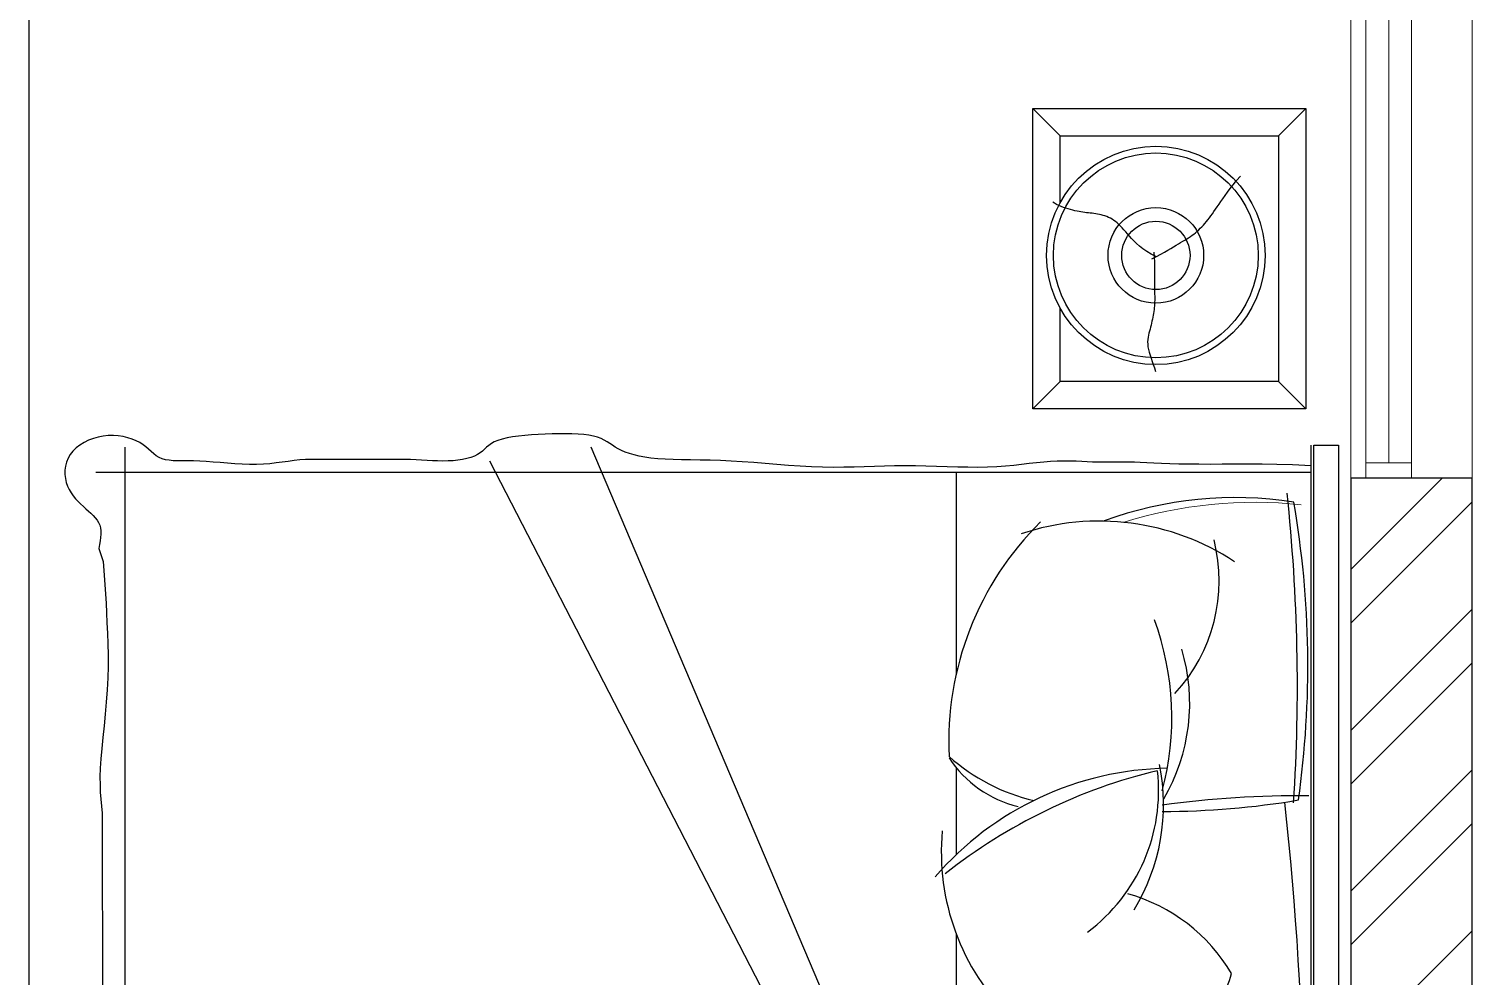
# Model space of a CAD drawing. Header units: millimetres. Extents: x 1605 to 1638, y 1273 to 1481.
# Drawn here: x 1630.857 to 1633.236, y 1416.769 to 1418.331 of the extents above; entities that cross this region are included whole.
import ezdxf

# ---------------------------------------------------------------- set-up
doc = ezdxf.new("R2010")
doc.units = ezdxf.units.MM
doc.layers.add('Ha-Muros 0.20', color=7, linetype='Continuous', true_color=0x8c8c8c)
doc.layers.add('Mu-0.20', color=5, linetype='Continuous')
doc.layers.add('Plump', color=7, linetype='Continuous')
for name, color, linetype, lineweight in [('muro bajo', 123, 'Continuous', 9), ('PERSONAS', 1, 'Continuous', 0), ('Ventanas', 3, 'Continuous', 13)]:
    doc.layers.add(name, color=color, linetype=linetype, lineweight=lineweight)

# ---------------------------------------------------------------- blocks, each defined once
blk = doc.blocks.new('A$Cec5ab6e8')
at = {"color": 9, "true_color": 0xc7c8ca}
for p, q in [((29.1146, 17.4095, 0), (29.1146, 17.9045, 0)), ((29.1146, 17.9045, 0), (29.5646, 17.9045, 0)), ((29.1146, 17.9045, 0), (29.1596, 17.8595, 0)), ((29.5646, 17.9045, 0), (29.5196, 17.8595, 0)), ((29.5646, 17.9045, 0), (29.5646, 17.4095, 0)), ((29.1596, 17.7492, 0), (29.1596, 17.8595, 0)), ((29.1596, 17.8595, 0), (29.5196, 17.8595, 0)), ((29.5196, 17.8595, 0), (29.5196, 17.4545, 0)), ((29.4396, 17.7723, 0), (29.4447, 17.7787, 0)), ((29.4447, 17.7787, 0), (29.4503, 17.7856, 0)), ((29.4503, 17.7856, 0), (29.4567, 17.793, 0)), ((29.1503, 17.7481, 0), (29.1474, 17.7501, 0)), ((29.4214, 17.7464, 0), (29.4244, 17.7509, 0)), ((29.4244, 17.7509, 0), (29.4276, 17.7557, 0)), ((29.4276, 17.7557, 0), (29.4312, 17.7608, 0)), ((29.4312, 17.7608, 0), (29.4352, 17.7663, 0)), ((29.4352, 17.7663, 0), (29.4396, 17.7723, 0)), ((29.1536, 17.7462, 0), (29.1503, 17.7481, 0)), ((29.1571, 17.7444, 0), (29.1536, 17.7462, 0)), ((29.1609, 17.7428, 0), (29.1571, 17.7444, 0)), ((29.1649, 17.7413, 0), (29.1609, 17.7428, 0)), ((29.1689, 17.74, 0), (29.1649, 17.7413, 0)), ((29.1729, 17.7388, 0), (29.1689, 17.74, 0)), ((29.1767, 17.7377, 0), (29.1729, 17.7388, 0)), ((29.1804, 17.7367, 0), (29.1767, 17.7377, 0)), ((29.1839, 17.7359, 0), (29.1804, 17.7367, 0)), ((29.1873, 17.7352, 0), (29.1839, 17.7359, 0)), ((29.1906, 17.7345, 0), (29.1873, 17.7352, 0)), ((29.1938, 17.734, 0), (29.1906, 17.7345, 0)), ((29.1969, 17.7335, 0), (29.1938, 17.734, 0)), ((29.1999, 17.733, 0), (29.1969, 17.7335, 0)), ((29.203, 17.7326, 0), (29.1999, 17.733, 0)), ((29.206, 17.7323, 0), (29.203, 17.7326, 0)), ((29.209, 17.7319, 0), (29.206, 17.7323, 0)), ((29.212, 17.7316, 0), (29.209, 17.7319, 0)), ((29.2151, 17.7312, 0), (29.212, 17.7316, 0)), ((29.2181, 17.7307, 0), (29.2151, 17.7312, 0)), ((29.2211, 17.7302, 0), (29.2181, 17.7307, 0)), ((29.2242, 17.7296, 0), (29.2211, 17.7302, 0)), ((29.2272, 17.7289, 0), (29.2242, 17.7296, 0)), ((29.2302, 17.7281, 0), (29.2272, 17.7289, 0)), ((29.2332, 17.7272, 0), (29.2302, 17.7281, 0)), ((29.2362, 17.7261, 0), (29.2332, 17.7272, 0)), ((29.2392, 17.7248, 0), (29.2362, 17.7261, 0)), ((29.4054, 17.7241, 0), (29.4079, 17.7274, 0)), ((29.4079, 17.7274, 0), (29.4105, 17.7308, 0)), ((29.4105, 17.7308, 0), (29.413, 17.7344, 0)), ((29.413, 17.7344, 0), (29.4157, 17.7382, 0)), ((29.4157, 17.7382, 0), (29.4185, 17.7422, 0)), ((29.4185, 17.7422, 0), (29.4214, 17.7464, 0)), ((29.2422, 17.7233, 0), (29.2392, 17.7248, 0)), ((29.2451, 17.7217, 0), (29.2422, 17.7233, 0)), ((29.2479, 17.7199, 0), (29.2451, 17.7217, 0)), ((29.2507, 17.7179, 0), (29.2479, 17.7199, 0)), ((29.2535, 17.7156, 0), (29.2507, 17.7179, 0)), ((29.2562, 17.7131, 0), (29.2535, 17.7156, 0)), ((29.2589, 17.7104, 0), (29.2562, 17.7131, 0)), ((29.2617, 17.7076, 0), (29.2589, 17.7104, 0)), ((29.2645, 17.7045, 0), (29.2617, 17.7076, 0)), ((29.2675, 17.7012, 0), (29.2645, 17.7045, 0)), ((29.3852, 17.7019, 0), (29.3878, 17.7043, 0)), ((29.3878, 17.7043, 0), (29.3904, 17.7069, 0)), ((29.3904, 17.7069, 0), (29.393, 17.7095, 0)), ((29.393, 17.7095, 0), (29.3955, 17.7122, 0)), ((29.3955, 17.7122, 0), (29.398, 17.715, 0)), ((29.398, 17.715, 0), (29.4005, 17.718, 0)), ((29.4005, 17.718, 0), (29.403, 17.721, 0)), ((29.403, 17.721, 0), (29.4054, 17.7241, 0)), ((29.2705, 17.6977, 0), (29.2675, 17.7012, 0)), ((29.2738, 17.694, 0), (29.2705, 17.6977, 0)), ((29.2772, 17.6901, 0), (29.2738, 17.694, 0)), ((29.281, 17.6861, 0), (29.2772, 17.6901, 0)), ((29.2853, 17.6819, 0), (29.281, 17.6861, 0)), ((29.2902, 17.6776, 0), (29.2853, 17.6819, 0)), ((29.3465, 17.6764, 0), (29.3506, 17.6789, 0)), ((29.3506, 17.6789, 0), (29.3544, 17.6813, 0)), ((29.3544, 17.6813, 0), (29.3581, 17.6835, 0)), ((29.3581, 17.6835, 0), (29.3615, 17.6856, 0)), ((29.3615, 17.6856, 0), (29.3648, 17.6875, 0)), ((29.3648, 17.6875, 0), (29.368, 17.6895, 0)), ((29.368, 17.6895, 0), (29.3711, 17.6914, 0)), ((29.3711, 17.6914, 0), (29.3741, 17.6934, 0)), ((29.3741, 17.6934, 0), (29.3769, 17.6954, 0)), ((29.3769, 17.6954, 0), (29.3797, 17.6974, 0)), ((29.3797, 17.6974, 0), (29.3825, 17.6996, 0)), ((29.3825, 17.6996, 0), (29.3852, 17.7019, 0)), ((29.2957, 17.6732, 0), (29.2902, 17.6776, 0)), ((29.3021, 17.6687, 0), (29.2957, 17.6732, 0)), ((29.3095, 17.6642, 0), (29.3021, 17.6687, 0)), ((29.318, 17.6597, 0), (29.3095, 17.6642, 0)), ((29.3103, 17.6567, 0), (29.3182, 17.6606, 0)), ((29.314, 17.6677, 0), (29.3146, 17.6592, 0)), ((29.3146, 17.6592, 0), (29.315, 17.6517, 0)), ((29.3182, 17.6606, 0), (29.3253, 17.6643, 0)), ((29.3253, 17.6643, 0), (29.3315, 17.6677, 0)), ((29.3315, 17.6677, 0), (29.3371, 17.6708, 0)), ((29.3371, 17.6708, 0), (29.342, 17.6737, 0)), ((29.342, 17.6737, 0), (29.3465, 17.6764, 0)), ((29.315, 17.6517, 0), (29.3152, 17.6451, 0)), ((29.3152, 17.6339, 0), (29.315, 17.6292, 0)), ((29.3152, 17.6451, 0), (29.3152, 17.6392, 0)), ((29.3152, 17.6392, 0), (29.3152, 17.6339, 0)), ((29.3149, 17.6248, 0), (29.3148, 17.6207, 0)), ((29.3148, 17.6207, 0), (29.3148, 17.6167, 0)), ((29.3148, 17.6167, 0), (29.3148, 17.6128, 0)), ((29.3148, 17.6128, 0), (29.3149, 17.6091, 0)), ((29.315, 17.6292, 0), (29.3149, 17.6248, 0)), ((29.3149, 17.6091, 0), (29.315, 17.6055, 0)), ((29.315, 17.6055, 0), (29.3151, 17.6019, 0)), ((29.3152, 17.5853, 0), (29.315, 17.5822, 0)), ((29.3151, 17.6019, 0), (29.3152, 17.5985, 0)), ((29.3152, 17.5985, 0), (29.3153, 17.5951, 0)), ((29.3153, 17.5885, 0), (29.3152, 17.5853, 0)), ((29.3153, 17.5951, 0), (29.3153, 17.5918, 0)), ((29.3153, 17.5918, 0), (29.3153, 17.5885, 0)), ((29.1596, 17.4545, 0), (29.1596, 17.5752, 0)), ((29.3122, 17.5602, 0), (29.3115, 17.557, 0)), ((29.3128, 17.5634, 0), (29.3122, 17.5602, 0)), ((29.3133, 17.5665, 0), (29.3128, 17.5634, 0)), ((29.3138, 17.5697, 0), (29.3133, 17.5665, 0)), ((29.3142, 17.5728, 0), (29.3138, 17.5697, 0)), ((29.3145, 17.5759, 0), (29.3142, 17.5728, 0)), ((29.3148, 17.579, 0), (29.3145, 17.5759, 0)), ((29.315, 17.5822, 0), (29.3148, 17.579, 0)), ((29.3067, 17.5374, 0), (29.3058, 17.534, 0)), ((29.3076, 17.5406, 0), (29.3067, 17.5374, 0)), ((29.3084, 17.5439, 0), (29.3076, 17.5406, 0)), ((29.3093, 17.5472, 0), (29.3084, 17.5439, 0)), ((29.3101, 17.5505, 0), (29.3093, 17.5472, 0)), ((29.3108, 17.5537, 0), (29.3101, 17.5505, 0)), ((29.3115, 17.557, 0), (29.3108, 17.5537, 0)), ((29.3039, 17.5236, 0), (29.3037, 17.5198, 0)), ((29.3037, 17.5198, 0), (29.3038, 17.5159, 0)), ((29.3038, 17.5159, 0), (29.3042, 17.5117, 0)), ((29.3044, 17.5272, 0), (29.3039, 17.5236, 0)), ((29.3042, 17.5117, 0), (29.305, 17.5073, 0)), ((29.305, 17.5307, 0), (29.3044, 17.5272, 0)), ((29.3058, 17.534, 0), (29.305, 17.5307, 0)), ((29.305, 17.5073, 0), (29.3062, 17.5027, 0)), ((29.3062, 17.5027, 0), (29.3077, 17.4978, 0)), ((29.3077, 17.4978, 0), (29.3093, 17.4928, 0)), ((29.3093, 17.4928, 0), (29.3111, 17.4875, 0)), ((29.3111, 17.4875, 0), (29.313, 17.4821, 0)), ((29.313, 17.4821, 0), (29.3148, 17.4766, 0)), ((29.3148, 17.4766, 0), (29.3166, 17.471, 0)), ((29.1596, 17.4545, 0), (29.1146, 17.4095, 0)), ((29.5196, 17.4545, 0), (29.1596, 17.4545, 0)), ((29.5646, 17.4095, 0), (29.5196, 17.4545, 0)), ((29.5646, 17.4095, 0), (29.1146, 17.4095, 0)), ((27.5436, 17.3496, 0), (27.5374, 17.3449, 0)), ((27.5504, 17.3539, 0), (27.5436, 17.3496, 0)), ((27.5578, 17.3575, 0), (27.5504, 17.3539, 0)), ((27.5656, 17.3604, 0), (27.5578, 17.3575, 0)), ((27.5737, 17.3627, 0), (27.5656, 17.3604, 0)), ((27.5819, 17.3643, 0), (27.5737, 17.3627, 0)), ((27.5903, 17.3651, 0), (27.5819, 17.3643, 0)), ((27.5986, 17.3652, 0), (27.5903, 17.3651, 0)), ((27.6067, 17.3646, 0), (27.5986, 17.3652, 0)), ((27.6146, 17.3634, 0), (27.6067, 17.3646, 0)), ((27.6222, 17.3617, 0), (27.6146, 17.3634, 0)), ((27.6183, 15.6641, 0), (27.6183, 17.3459, 0)), ((27.6294, 17.3594, 0), (27.6222, 17.3617, 0)), ((27.6361, 17.3567, 0), (27.6294, 17.3594, 0)), ((27.6421, 17.3535, 0), (27.6361, 17.3567, 0)), ((27.6475, 17.3501, 0), (27.6421, 17.3535, 0)), ((27.6523, 17.3464, 0), (27.6475, 17.3501, 0)), ((27.6568, 17.3426, 0), (27.6523, 17.3464, 0)), ((28.214, 17.3459, 0), (28.2105, 17.3427, 0)), ((28.2176, 17.349, 0), (28.214, 17.3459, 0)), ((28.2218, 17.352, 0), (28.2176, 17.349, 0)), ((28.2266, 17.3548, 0), (28.2218, 17.352, 0)), ((28.2324, 17.3573, 0), (28.2266, 17.3548, 0)), ((28.2395, 17.3595, 0), (28.2324, 17.3573, 0)), ((28.2476, 17.3614, 0), (28.2395, 17.3595, 0)), ((28.2566, 17.363, 0), (28.2476, 17.3614, 0)), ((28.2664, 17.3643, 0), (28.2566, 17.363, 0)), ((28.2769, 17.3654, 0), (28.2664, 17.3643, 0)), ((28.2878, 17.3662, 0), (28.2769, 17.3654, 0)), ((28.299, 17.3669, 0), (28.2878, 17.3662, 0)), ((28.3104, 17.3675, 0), (28.299, 17.3669, 0)), ((28.3218, 17.3679, 0), (28.3104, 17.3675, 0)), ((28.333, 17.3681, 0), (28.3218, 17.3679, 0)), ((28.344, 17.3682, 0), (28.333, 17.3681, 0)), ((28.3546, 17.368, 0), (28.344, 17.3682, 0)), ((28.3646, 17.3676, 0), (28.3546, 17.368, 0)), ((28.374, 17.3668, 0), (28.3646, 17.3676, 0)), ((28.3826, 17.3658, 0), (28.374, 17.3668, 0)), ((28.3902, 17.3643, 0), (28.3826, 17.3658, 0)), ((29.0974, 15.6724, 0), (28.3864, 17.3459, 0)), ((28.3968, 17.3624, 0), (28.3902, 17.3643, 0)), ((28.4026, 17.3602, 0), (28.3968, 17.3624, 0)), ((28.4077, 17.3577, 0), (28.4026, 17.3602, 0)), ((28.4124, 17.355, 0), (28.4077, 17.3577, 0)), ((28.4168, 17.3522, 0), (28.4124, 17.355, 0)), ((28.4212, 17.3493, 0), (28.4168, 17.3522, 0)), ((28.4258, 17.3463, 0), (28.4212, 17.3493, 0)), ((28.4308, 17.3434, 0), (28.4258, 17.3463, 0)), ((29.5733, 15.6495, 0), (29.5733, 17.3495, 0)), ((29.5778, 15.6495, 0), (29.5778, 17.3495, 0)), ((29.5778, 17.3495, 0), (29.6183, 17.3495, 0)), ((29.6183, 17.3495, 0), (29.6183, 15.6495, 0)), ((27.5213, 17.3213, 0), (27.5196, 17.3147, 0)), ((27.5239, 17.3278, 0), (27.5213, 17.3213, 0)), ((27.5274, 17.3339, 0), (27.5239, 17.3278, 0)), ((27.532, 17.3396, 0), (27.5274, 17.3339, 0)), ((27.5374, 17.3449, 0), (27.532, 17.3396, 0)), ((27.661, 17.3388, 0), (27.6568, 17.3426, 0)), ((27.6651, 17.3352, 0), (27.661, 17.3388, 0)), ((27.6694, 17.332, 0), (27.6651, 17.3352, 0)), ((27.6739, 17.3292, 0), (27.6694, 17.332, 0)), ((27.6789, 17.3269, 0), (27.6739, 17.3292, 0)), ((27.6844, 17.3254, 0), (27.6789, 17.3269, 0)), ((27.6905, 17.3244, 0), (27.6844, 17.3254, 0)), ((27.6973, 17.3238, 0), (27.6905, 17.3244, 0)), ((27.7047, 17.3236, 0), (27.6973, 17.3238, 0)), ((27.7128, 17.3236, 0), (27.7047, 17.3236, 0)), ((27.7215, 17.3236, 0), (27.7128, 17.3236, 0)), ((27.7309, 17.3235, 0), (27.7215, 17.3236, 0)), ((27.741, 17.3231, 0), (27.7309, 17.3235, 0)), ((27.7518, 17.3225, 0), (27.741, 17.3231, 0)), ((27.7631, 17.3216, 0), (27.7518, 17.3225, 0)), ((27.7749, 17.3206, 0), (27.7631, 17.3216, 0)), ((27.8869, 17.3227, 0), (27.8771, 17.3213, 0)), ((27.8965, 17.3239, 0), (27.8869, 17.3227, 0)), ((27.9059, 17.325, 0), (27.8965, 17.3239, 0)), ((27.9152, 17.3257, 0), (27.9059, 17.325, 0)), ((27.9245, 17.3259, 0), (27.9152, 17.3257, 0)), ((28.0886, 17.3258, 0), (27.9245, 17.3259, 0)), ((28.0977, 17.3254, 0), (28.0886, 17.3258, 0)), ((28.1067, 17.3249, 0), (28.0977, 17.3254, 0)), ((28.1157, 17.3243, 0), (28.1067, 17.3249, 0)), ((28.1245, 17.3237, 0), (28.1157, 17.3243, 0)), ((28.1332, 17.3233, 0), (28.1245, 17.3237, 0)), ((28.1418, 17.3231, 0), (28.1332, 17.3233, 0)), ((28.1503, 17.3233, 0), (28.1418, 17.3231, 0)), ((28.1586, 17.3238, 0), (28.1503, 17.3233, 0)), ((28.1666, 17.3247, 0), (28.1586, 17.3238, 0)), ((28.1741, 17.3259, 0), (28.1666, 17.3247, 0)), ((28.1813, 17.3274, 0), (28.1741, 17.3259, 0)), ((28.1878, 17.3293, 0), (28.1813, 17.3274, 0)), ((28.1937, 17.3314, 0), (28.1878, 17.3293, 0)), ((28.1989, 17.3339, 0), (28.1937, 17.3314, 0)), ((28.2032, 17.3366, 0), (28.1989, 17.3339, 0)), ((28.207, 17.3396, 0), (28.2032, 17.3366, 0)), ((28.2105, 17.3427, 0), (28.207, 17.3396, 0)), ((29.0708, 15.6724, 0), (28.2191, 17.3231, 0)), ((28.4363, 17.3406, 0), (28.4308, 17.3434, 0)), ((28.4425, 17.338, 0), (28.4363, 17.3406, 0)), ((28.4494, 17.3355, 0), (28.4425, 17.338, 0)), ((28.457, 17.3333, 0), (28.4494, 17.3355, 0)), ((28.4654, 17.3313, 0), (28.457, 17.3333, 0)), ((28.4747, 17.3295, 0), (28.4654, 17.3313, 0)), ((28.4849, 17.3281, 0), (28.4747, 17.3295, 0)), ((28.496, 17.3269, 0), (28.4849, 17.3281, 0)), ((28.5082, 17.3261, 0), (28.496, 17.3269, 0)), ((28.5213, 17.3256, 0), (28.5082, 17.3261, 0)), ((28.5353, 17.3253, 0), (28.5213, 17.3256, 0)), ((28.5501, 17.325, 0), (28.5353, 17.3253, 0)), ((28.5658, 17.3248, 0), (28.5501, 17.325, 0)), ((28.5822, 17.3244, 0), (28.5658, 17.3248, 0)), ((28.5993, 17.3239, 0), (28.5822, 17.3244, 0)), ((28.6171, 17.3231, 0), (28.5993, 17.3239, 0)), ((28.6354, 17.322, 0), (28.6171, 17.3231, 0)), ((28.6542, 17.3207, 0), (28.6354, 17.322, 0)), ((29.1323, 17.3216, 0), (29.1206, 17.3204, 0)), ((29.1436, 17.3225, 0), (29.1323, 17.3216, 0)), ((29.1546, 17.323, 0), (29.1436, 17.3225, 0)), ((29.1653, 17.3232, 0), (29.1546, 17.323, 0)), ((29.1757, 17.3231, 0), (29.1653, 17.3232, 0)), ((29.1856, 17.3228, 0), (29.1757, 17.3231, 0)), ((29.1951, 17.3224, 0), (29.1856, 17.3228, 0)), ((29.2042, 17.322, 0), (29.1951, 17.3224, 0)), ((29.2128, 17.3215, 0), (29.2042, 17.322, 0)), ((29.2209, 17.3212, 0), (29.2128, 17.3215, 0)), ((29.2572, 17.3213, 0), (29.2499, 17.3212, 0)), ((29.2648, 17.3214, 0), (29.2572, 17.3213, 0)), ((29.2729, 17.3214, 0), (29.2648, 17.3214, 0)), ((29.2818, 17.3212, 0), (29.2729, 17.3214, 0)), ((27.5196, 17.3147, 0), (27.5188, 17.3079, 0)), ((27.5188, 17.3079, 0), (27.5188, 17.3012, 0)), ((27.5188, 17.3012, 0), (27.5195, 17.2945, 0)), ((29.5733, 17.3045, 0), (27.5699, 17.3045, 0)), ((27.7869, 17.3196, 0), (27.7749, 17.3206, 0)), ((27.7991, 17.3186, 0), (27.7869, 17.3196, 0)), ((27.8112, 17.3179, 0), (27.7991, 17.3186, 0)), ((27.8231, 17.3174, 0), (27.8112, 17.3179, 0)), ((27.8348, 17.3174, 0), (27.8231, 17.3174, 0)), ((27.8459, 17.3179, 0), (27.8348, 17.3174, 0)), ((27.8567, 17.3188, 0), (27.8459, 17.3179, 0)), ((27.8671, 17.32, 0), (27.8567, 17.3188, 0)), ((27.8771, 17.3213, 0), (27.8671, 17.32, 0)), ((28.6732, 17.3191, 0), (28.6542, 17.3207, 0)), ((28.6925, 17.3176, 0), (28.6732, 17.3191, 0)), ((28.7117, 17.3161, 0), (28.6925, 17.3176, 0)), ((28.7308, 17.3148, 0), (28.7117, 17.3161, 0)), ((28.7495, 17.3137, 0), (28.7308, 17.3148, 0)), ((28.7679, 17.313, 0), (28.7495, 17.3137, 0)), ((28.7857, 17.3127, 0), (28.7679, 17.313, 0)), ((28.803, 17.3129, 0), (28.7857, 17.3127, 0)), ((28.8199, 17.3132, 0), (28.803, 17.3129, 0)), ((28.8366, 17.3138, 0), (28.8199, 17.3132, 0)), ((28.8532, 17.3144, 0), (28.8366, 17.3138, 0)), ((28.8698, 17.315, 0), (28.8532, 17.3144, 0)), ((28.8865, 17.3154, 0), (28.8698, 17.315, 0)), ((28.9035, 17.3155, 0), (28.8865, 17.3154, 0)), ((28.9207, 17.3154, 0), (28.9035, 17.3155, 0)), ((28.9382, 17.315, 0), (28.9207, 17.3154, 0)), ((28.9558, 17.3144, 0), (28.9382, 17.315, 0)), ((28.9733, 17.3138, 0), (28.9558, 17.3144, 0)), ((28.9905, 17.3132, 0), (28.9733, 17.3138, 0)), ((28.9883, 16.9735, 0), (28.9883, 17.3045, 0)), ((29.0075, 17.3129, 0), (28.9905, 17.3132, 0)), ((29.0239, 17.3127, 0), (29.0075, 17.3129, 0)), ((29.0397, 17.313, 0), (29.0239, 17.3127, 0)), ((29.0548, 17.3137, 0), (29.0397, 17.313, 0)), ((29.0691, 17.3148, 0), (29.0548, 17.3137, 0)), ((29.0828, 17.3161, 0), (29.0691, 17.3148, 0)), ((29.0959, 17.3175, 0), (29.0828, 17.3161, 0)), ((29.1085, 17.319, 0), (29.0959, 17.3175, 0)), ((29.1206, 17.3204, 0), (29.1085, 17.319, 0)), ((29.2285, 17.3211, 0), (29.2209, 17.3212, 0)), ((29.2358, 17.3211, 0), (29.2285, 17.3211, 0)), ((29.2428, 17.3211, 0), (29.2358, 17.3211, 0)), ((29.2499, 17.3212, 0), (29.2428, 17.3211, 0)), ((29.2915, 17.3209, 0), (29.2818, 17.3212, 0)), ((29.3021, 17.3205, 0), (29.2915, 17.3209, 0)), ((29.3138, 17.3199, 0), (29.3021, 17.3205, 0)), ((29.3264, 17.3194, 0), (29.3138, 17.3199, 0)), ((29.3402, 17.3188, 0), (29.3264, 17.3194, 0)), ((29.355, 17.3183, 0), (29.3402, 17.3188, 0)), ((29.371, 17.318, 0), (29.355, 17.3183, 0)), ((29.3882, 17.3178, 0), (29.371, 17.318, 0)), ((29.4066, 17.3177, 0), (29.3882, 17.3178, 0)), ((29.4263, 17.3178, 0), (29.4066, 17.3177, 0)), ((29.4472, 17.3179, 0), (29.4263, 17.3178, 0)), ((29.4692, 17.3179, 0), (29.4472, 17.3179, 0)), ((29.4924, 17.3178, 0), (29.4692, 17.3179, 0)), ((29.5168, 17.3174, 0), (29.4924, 17.3178, 0)), ((29.5422, 17.3167, 0), (29.5168, 17.3174, 0)), ((29.5733, 17.3153, 0), (29.5422, 17.3167, 0)), ((27.5195, 17.2945, 0), (27.5209, 17.2881, 0)), ((27.5209, 17.2881, 0), (27.523, 17.282, 0)), ((27.523, 17.282, 0), (27.5257, 17.2762, 0)), ((27.5257, 17.2762, 0), (27.5288, 17.2709, 0)), ((27.5288, 17.2709, 0), (27.5324, 17.2659, 0)), ((27.5324, 17.2659, 0), (27.5363, 17.2611, 0)), ((27.5363, 17.2611, 0), (27.5405, 17.2567, 0)), ((27.5405, 17.2567, 0), (27.5447, 17.2525, 0)), ((27.5447, 17.2525, 0), (27.5491, 17.2485, 0)), ((27.5491, 17.2485, 0), (27.5534, 17.2446, 0)), ((27.5534, 17.2446, 0), (27.5576, 17.2408, 0)), ((27.5576, 17.2408, 0), (27.5616, 17.2372, 0)), ((27.5616, 17.2372, 0), (27.5654, 17.2335, 0)), ((27.5654, 17.2335, 0), (27.5688, 17.2297, 0)), ((27.5688, 17.2297, 0), (27.5718, 17.2258, 0)), ((27.5718, 17.2258, 0), (27.5743, 17.2218, 0)), ((27.5743, 17.2218, 0), (27.5762, 17.2175, 0)), ((27.5762, 17.2175, 0), (27.5775, 17.2129, 0)), ((27.5775, 17.2129, 0), (27.5781, 17.208, 0)), ((27.5781, 17.2028, 0), (27.5776, 17.1972, 0)), ((27.5781, 17.208, 0), (27.5781, 17.2028, 0)), ((27.5757, 17.1855, 0), (27.5744, 17.1793, 0)), ((27.5744, 17.1793, 0), (27.582, 17.1576, 0)), ((27.5768, 17.1915, 0), (27.5757, 17.1855, 0)), ((27.5776, 17.1972, 0), (27.5768, 17.1915, 0)), ((27.582, 17.1576, 0), (27.5866, 17.089, 0)), ((27.5866, 17.089, 0), (27.5871, 17.0731, 0)), ((27.5871, 17.0731, 0), (27.5879, 17.0566, 0)), ((27.5879, 17.0566, 0), (27.5887, 17.0395, 0)), ((27.5887, 17.0395, 0), (27.5894, 17.0218, 0)), ((27.5894, 17.0218, 0), (27.5898, 17.0036, 0)), ((27.5898, 17.0036, 0), (27.5899, 16.9848, 0)), ((27.5895, 16.9656, 0), (27.5885, 16.9459, 0)), ((27.5899, 16.9848, 0), (27.5895, 16.9656, 0)), ((27.5885, 16.9459, 0), (27.587, 16.926, 0)), ((27.587, 16.926, 0), (27.5852, 16.9062, 0)), ((27.5852, 16.9062, 0), (27.5832, 16.8867, 0)), ((27.5832, 16.8867, 0), (27.5812, 16.8677, 0)), ((27.5794, 16.8495, 0), (27.5779, 16.8325, 0)), ((27.5812, 16.8677, 0), (27.5794, 16.8495, 0)), ((27.5779, 16.8325, 0), (27.5769, 16.8168, 0)), ((27.5769, 16.8168, 0), (27.5765, 16.8025, 0)), ((27.5765, 16.8025, 0), (27.5766, 16.7895, 0)), ((28.9883, 16.6745, 0), (28.9883, 16.8174, 0)), ((27.5766, 16.7895, 0), (27.5771, 16.7774, 0)), ((27.5771, 16.7774, 0), (27.578, 16.7658, 0)), ((27.578, 16.7658, 0), (27.579, 16.7543, 0)), ((27.579, 16.7543, 0), (27.5801, 16.7425, 0)), ((27.5801, 16.7425, 0), (27.5811, 16.2901, 0)), ((28.9883, 15.8616, 0), (28.9883, 16.543, 0))]:
    blk.add_line(p, q, dxfattribs=at)
for radius in [0.18, 0.1688, 0.0788, 0.0563]:
    blk.add_circle((29.3172, 17.6622, 0), radius, dxfattribs=at)
for centre, radius, start, end in [((29.4487, 16.6322, 0), 0.6307, 81.2567, 110.077), ((26.5509, 16.9519, 0), 2.9996, 356.3241, 6.0974), ((27.9897, 16.9858, 0), 1.5781, 351.94, 9.8398), ((29.4854, 16.8607, 0), 0.5096, 134.7003, 182.7411), ((29.2239, 16.8199, 0), 0.4043, 56.5488, 108.5476), ((29.148, 17.126, 0), 0.2736, 317.1299, 14.2763), ((28.8738, 16.8999, 0), 0.4698, 345.1366, 20.1108), ((29.0605, 16.9239, 0), 0.3125, 329.7476, 16.634), ((29.1866, 17.0702, 0), 0.3145, 228.0364, 257.0612), ((29.135, 16.938, 0), 0.1898, 213.2965, 256.3151), ((28.995, 16.7573, 0), 0.335, 328.7367, 11.3333), ((29.3441, 16.3009, 0), 0.5159, 90.9424, 139.2605), ((29.5315, 15.9322, 0), 0.9057, 103.5374, 128.3047), ((29.0304, 16.7803, 0), 0.2914, 306.7145, 6.3727), ((29.5574, 15.0599, 0), 1.7117, 89.6041, 97.7069), ((29.3291, 18.081, 0), 1.3353, 269.9478, 279.6198), ((23.7727, 16.1357, 0), 5.7909, 355.87893, 6.19269), ((29.3463, 16.6786, 0), 0.3828, 174.7771, 225.4716), ((29.1948, 16.3339, 0), 0.2861, 30.2878, 74.5982), ((29.3488, 16.4983, 0), 0.0952, 291.6793, 347.8243)]:
    blk.add_arc(centre, radius, start, end, dxfattribs=at)
at = {"layer": 'Ha-Muros 0.20', "color": 9, "linetype": 'Continuous', "true_color": 0xc7c8ca}
for p, q in [((29.6386, 17.1443, 0), (29.7894, 17.2951, 0)), ((29.6386, 17.056, 0), (29.8386, 17.256, 0)), ((29.6386, 16.8792, 0), (29.8386, 17.0792, 0)), ((29.6386, 16.7908, 0), (29.8386, 16.9908, 0)), ((29.6386, 16.614, 0), (29.8386, 16.814, 0)), ((29.6386, 16.5256, 0), (29.8386, 16.7256, 0)), ((29.6386, 16.3488, 0), (29.8386, 16.5489, 0))]:
    blk.add_line(p, q, dxfattribs=at)
at = {"layer": 'Mu-0.20', "color": 9, "true_color": 0xc7c8ca}
for p, q in [((29.8386, 17.2951), (29.6386, 17.2951)), ((29.6386, 17.2951), (29.6386, 15.6496)), ((29.8386, 15.6496), (29.8386, 17.2951))]:
    blk.add_line(p, q, dxfattribs=at)
at = {"layer": 'muro bajo', "color": 9, "true_color": 0xc7c8ca}
for p, q in [((29.6386, 17.2951), (29.6386, 18.0951)), ((29.8386, 17.2951), (29.8386, 18.0951))]:
    blk.add_line(p, q, dxfattribs=at)
at = {"layer": 'PERSONAS', "color": 9, "true_color": 0xc7c8ca}
blk.add_arc((29.4806, 16.529, 0), 0.7262, 83.9952, 107.4159, dxfattribs=at)
at = {"layer": 'Ventanas', "color": 9, "true_color": 0xc7c8ca}
for p, q in [((29.6636, 17.3201), (29.6636, 18.0701)), ((29.7011, 18.0701), (29.7011, 17.3201)), ((29.7386, 18.0701), (29.7386, 17.3201)), ((29.7386, 17.3201), (29.6636, 17.3201)), ((29.6636, 17.3201), (29.6636, 17.2951)), ((29.7386, 17.2951), (29.7386, 17.3201)), ((29.6636, 17.2951), (29.7386, 17.2951))]:
    blk.add_line(p, q, dxfattribs=at)

msp = doc.modelspace()

# ---------------------------------------------------------------- linework, layer by layer
at = {"layer": 'Plump', "color": 1}
msp.add_line((1630.85714, 1419.34918), (1630.85714, 1415.40693), dxfattribs=at)

# ---------------------------------------------------------------- block references
msp.add_blockref('A$Cec5ab6e8', (1603.39784, 1400.29501))

doc.saveas('drawing.dxf')
